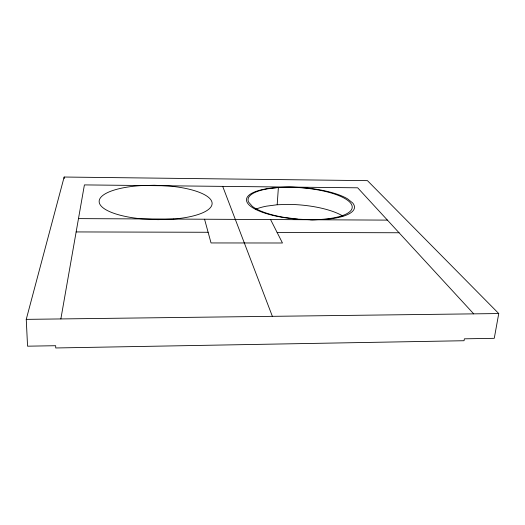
<?xml version="1.0" encoding="UTF-8"?>
<svg xmlns="http://www.w3.org/2000/svg" width="525" height="525" viewBox="0 0 525 525"><rect width="100%" height="100%" fill="white"/><g stroke="black" fill="none" stroke-linecap="round" stroke-linejoin="round"><path stroke-width="0.79" d="M255.662 209.258A52.907 16.892 4.5 0 1 266.431 206.168L277.18 204.757L278.388 187.53M60.854 318.938L84.407 184.905L357.683 187.806L473.708 313.858M498.75 313.55L494.261 338.323L464.376 338.822L464.061 340.725L55.742 347.97L55.663 345.712L27.562 346.185L26.25 319.358L64.155 177.03L367.454 180.646L498.75 313.55L26.25 319.358M277.18 204.757L288.002 204.382A52.572 16.8 4.4 0 1 342.891 216.077M76.145 231.932L208.123 232.273M277.115 232.45L399.059 232.759M78.481 218.617L387.417 220.113M297.596 219.148L283.165 217.238A53.353 15.901 4.4 0 1 252.335 206.371L248.561 202.04A53.353 15.901 4.4 0 1 267.56 188.823L278.696 187.491A53.353 15.901 4.4 0 1 347.478 198.798L352.662 202.939A53.353 15.901 4.4 0 1 326.189 219.312L312.336 219.863L295.719 219.037A53.018 15.816 4.3 0 1 247.367 202.808A53.018 15.816 4.3 0 1 276.911 187.569L289.282 187.215A53.018 15.816 4.3 0 1 351.166 203.871A53.018 15.816 4.3 0 1 310.36 219.732M270.572 219.548L282.463 242.996L211.037 242.944L204.56 219.227M222.698 186.375L272.37 316.332M64.155 177.03L64.194 178.598M173.473 219.076L158.038 219.667L142.373 218.925A56.49 17.174 1.1 0 1 99.159 201.738A56.49 17.174 1.1 0 1 140.641 185.633L154.337 185.259L168.085 185.922A56.49 17.174 1.1 0 1 212.048 202.604A56.49 17.174 1.1 0 1 173.473 219.076"/></g></svg>
